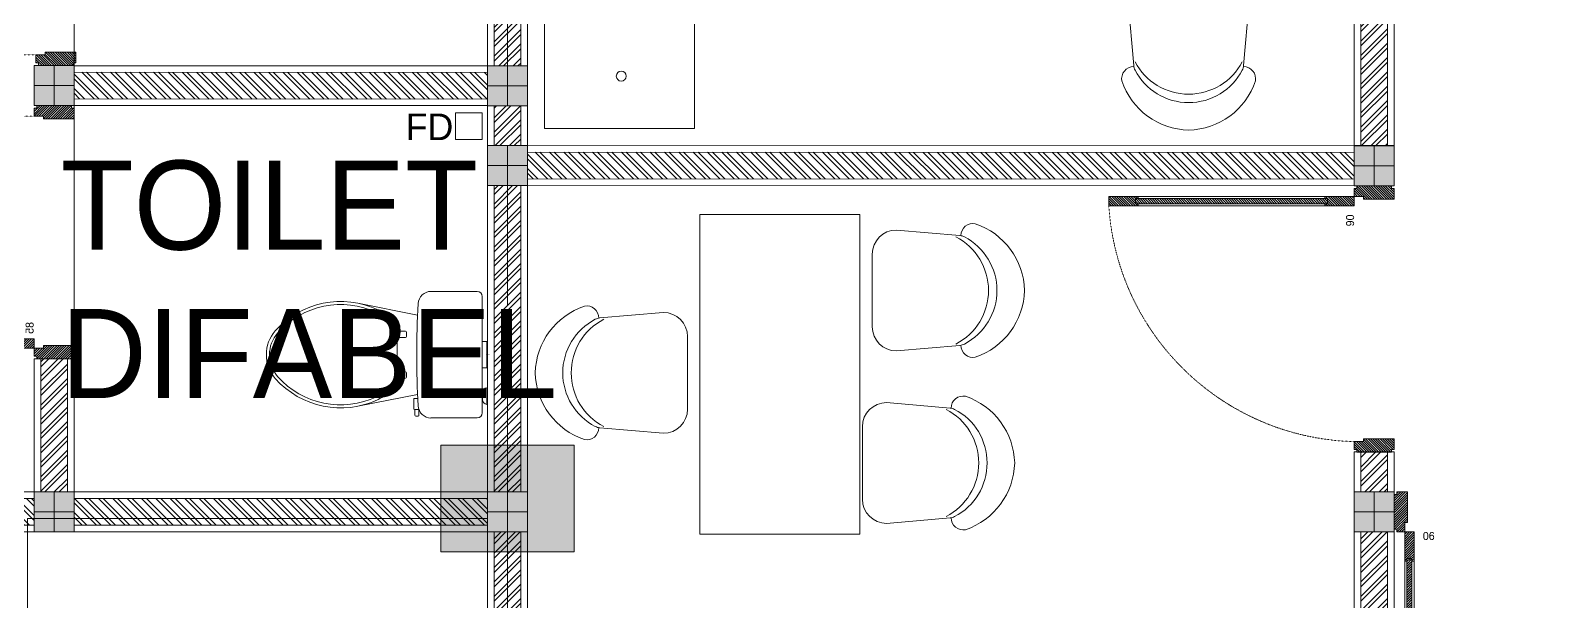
# Model space of a CAD drawing. Header units: millimetres. Extents: x -280308 to 6402717, y -14 to 2073074.
# Drawn here: x 35577 to 41331, y 740638 to 742780 of the extents above; entities that cross this region are included whole.
import ezdxf
from ezdxf.enums import TextEntityAlignment as Align

# ---------------------------------------------------------------- set-up
doc = ezdxf.new("R2010")
doc.units = ezdxf.units.MM
doc.linetypes.add('ACAD_ISO03W100', pattern=[30, 12, -18])
doc.linetypes.add('ACAD_ISO08W100', pattern=[36, 24, -3, 6, -3])
doc.layers.get('0').update_dxf_attribs({"lineweight": 0})
for name, color, linetype, lineweight in [('_Door & Window', 1, 'Continuous', 0), ('A-ALINE-1', 91, 'Continuous', 20), ('A-ALINE-3', 111, 'Continuous', 15), ('A-ALINE-6', 117, 'Continuous', 9), ('A-ANNOTATION', 144, 'Continuous', 0), ('A-Furn', 250, 'Continuous', 0), ('A-FURN-EQPM', 177, 'Continuous', 0), ('ARSIR', 251, 'Continuous', 0), ('I-FURN-EQPM', 175, 'Continuous', 0), ('Struktur', 80, 'Continuous', 20), ('Tembok', 252, 'Continuous', 13)]:
    doc.layers.add(name, color=color, linetype=linetype, lineweight=lineweight)
doc.layers.add('A-FILL-1', color=7, linetype='Continuous', lineweight=0, true_color=0x454545)
doc.layers.add('A-TEXT', color=254, linetype='Continuous')
doc.layers.add('FURNITURE', color=26, linetype='Continuous')
doc.styles.add('Annotative', font='arial.ttf', dxfattribs={"height": 1.25})
doc.styles.add('CENTURY', font='GOTHIC.TTF')
doc.styles.add('romans', font='BKANT.TTF')
doc.styles.get("Standard").update_dxf_attribs({"font": 'arial.ttf'})
pattern_1 = [(135, (51.1804, 3e-10), (-4.490128, -4.490128), [])]

# ---------------------------------------------------------------- blocks, each defined once
blk = doc.blocks.new('*U552')
at = {"layer": 'A-ANNOTATION', "linetype": 'ACAD_ISO08W100', "ltscale": 0.25}
blk.add_lwpolyline([(0, -5), (0, -90.561)], dxfattribs=at)
at = {"layer": 'A-TEXT'}
blk.add_attdef('N', text='', height=0.9, dxfattribs=at).set_placement((0, 2.75), align=Align.MIDDLE_CENTER)
blk = doc.blocks.new('A$Cf37525da')
at = {"color": 124, "xscale": -360.0000000000001, "yscale": 360.0000000000001, "zscale": 360.0000000000001, "rotation": 180}
blk.add_blockref('*U552', (-9000, -25932.8), dxfattribs=at)
blk = doc.blocks.new('A$Ccc440957')
at = {"layer": 'FURNITURE', "color": 0, "linetype": 'ByBlock', "lineweight": -2}
for p, q in [((-44.9, 189), (-243.3, 171.7)), ((30.7, 0), (30.7, 113.4)), ((30.7, 0), (30.7, -113.4)), ((-44.9, -189), (-243.3, -171.7))]:
    blk.add_line(p, q, dxfattribs=at)
for centre, radius, start, end in [((-218.8, -5.7), 226.4, 108.7288, 178.5583), ((-284.3, 171.6), 37.8, 0, 100.971), ((-170.1, 0), 189, 117.5453, 180), ((-143.7, 0), 189, 117.5453, 180), ((-240, 134.1), 37.8, 94.9782, 117.5453), ((-44.9, 113.4), 75.6, 0, 90), ((-218.8, 5.7), 226.4, 181.4417, 251.2712), ((-170.1, 0), 189, 180, 242.4547), ((-143.7, 0), 189, 180, 242.4547), ((-44.9, -113.4), 75.6, 270, 0), ((-284.3, -171.6), 37.8, 259.029, 0), ((-240, -134.1), 37.8, 242.4547, 265.0218)]:
    blk.add_arc(centre, radius, start, end, dxfattribs=at)
blk = doc.blocks.new('greg')
at = {"layer": 'I-FURN-EQPM', "ltscale": 1000}
for p, q in [((2016835.1, 1433823.2), (2017007.7, 1433823.2)), ((2016815.6, 1433803.7), (2016815.6, 1433585.7)), ((2017057.8, 1433734.4), (2017282.2, 1433779.2)), ((2017154.9, 1433716.9), (2017154.9, 1433706.2)), ((2017099.8, 1433653.7), (2017099.8, 1433670.4)), ((2017103.1, 1433673.6), (2017141.5, 1433673.6)), ((2017103.1, 1433650.5), (2017138.2, 1433650.5)), ((2017134.9, 1433645.9), (2017134.9, 1433585.7)), ((2017135.9, 1433648.3), (2017140.5, 1433652.7)), ((2017141.5, 1433693.1), (2017141.5, 1433655)), ((2016798.9, 1433634.9), (2016815.6, 1433634.9)), ((2016798.9, 1433536.4), (2016798.9, 1433634.9)), ((2016798.9, 1433536.4), (2016815.6, 1433536.4)), ((2016815.6, 1433367.6), (2016815.6, 1433585.7)), ((2017134.9, 1433525.4), (2017134.9, 1433585.7)), ((2017099.8, 1433517.6), (2017099.8, 1433501)), ((2017103.1, 1433520.9), (2017138.2, 1433520.9)), ((2017103.1, 1433497.7), (2017141.5, 1433497.7)), ((2017135.9, 1433523.1), (2017140.5, 1433518.7)), ((2017141.5, 1433478.2), (2017141.5, 1433516.3)), ((2016798.9, 1433461.8), (2016798.9, 1433398.7)), ((2016814.4, 1433443.8), (2016814.4, 1433416.7)), ((2016814.4, 1433441.1), (2016815.6, 1433441.1)), ((2016814.4, 1433419.4), (2016815.6, 1433419.4)), ((2017057.1, 1433421.9), (2017069.3, 1433421.9)), ((2017057.8, 1433436.9), (2017282.2, 1433392.2)), ((2017072.5, 1433418.6), (2017072.5, 1433383.6)), ((2017154.9, 1433454.4), (2017154.9, 1433465.1)), ((2017052.9, 1433380.3), (2017052.9, 1433358.4)), ((2017053, 1433380.4), (2017069.3, 1433380.4)), ((2017068.1, 1433380.4), (2017068.1, 1433358.4)), ((2016835.1, 1433348.2), (2017007.7, 1433348.2)), ((2017056.2, 1433355.2), (2017064.9, 1433355.2))]:
    blk.add_line(p, q, dxfattribs=at)
for centre, radius, start, end in [((2016835.1, 1433803.7), 19.4, 90, 180), ((2017007.7, 1433775.2), 48, 2.7365, 90), ((2013801.1, 1433585.7), 3260.1, 356.62674, 3.37326), ((2017346.2, 1433458.4), 327.1, 41.4237, 115.367), ((2017346.2, 1433458.4), 315.4, 41.4237, 115.367), ((2017360.3, 1433457.1), 322.9, 117.51554, 132.40373), ((2017158.1, 1433716.9), 3.24, 133.92603, 180), ((2017287.3, 1433582.7), 189.5, 115.3845, 133.92603), ((2017103.1, 1433670.4), 3.24, 90, 180), ((2017103.1, 1433653.7), 3.24, 180, 270), ((2017138.2, 1433645.9), 3.24, 134.04852, 180), ((2017138.2, 1433655), 3.24, 314.04852, 0), ((2017144.7, 1433693.1), 3.24, 132.40373, 180), ((2017496.1, 1433588.5), 116.9, 358.71719, 42.14605), ((2017496.1, 1433588.5), 128.6, 358.71719, 42.14605), ((2017496.1, 1433582.8), 116.9, 317.85395, 1.28281), ((2017496.1, 1433582.8), 128.6, 317.85395, 1.28281), ((2017103.1, 1433517.6), 3.24, 90, 180), ((2017103.1, 1433501), 3.24, 180, 270), ((2017138.2, 1433525.4), 3.24, 180, 225.95148), ((2017138.2, 1433516.3), 3.24, 0, 45.95148), ((2017144.7, 1433478.2), 3.24, 180, 227.59627), ((2017360.3, 1433714.3), 322.9, 227.59627, 242.48446), ((2017346.2, 1433712.9), 327.1, 244.633, 318.5763), ((2017346.2, 1433712.9), 315.4, 244.633, 318.5763), ((2016795.4, 1433443.2), 19, 1.90665, 79.38682), ((2016795.4, 1433417.4), 19, 280.61318, 358.09335), ((2017069.3, 1433418.6), 3.24, 0, 90), ((2017158.1, 1433454.4), 3.24, 180, 226.07397), ((2017287.3, 1433588.6), 189.5, 226.07397, 244.6155), ((2016835.1, 1433367.6), 19.4, 180, 270), ((2017007.7, 1433396.1), 48, 270, 357.2635), ((2017056.2, 1433358.4), 3.24, 180, 270), ((2017064.9, 1433358.4), 3.24, 270, 0), ((2017069.3, 1433383.6), 3.24, 270, 0)]:
    blk.add_arc(centre, radius, start, end, dxfattribs=at)
at = {"layer": 'I-FURN-EQPM', "ltscale": 1000, "style": 'romans'}
blk.add_text('+', height=19.4, dxfattribs=at).set_placement((2016786.8, 1433577.3))
blk = doc.blocks.new('A$Ce288bb9c')
at = {"layer": 'A-Furn', "color": 0, "linetype": 'ByBlock', "lineweight": -2, "ltscale": 0.25}
for points in [[(40914.6, -14043.7), (41476, -14043.7), (41476, -14485.8), (40914.6, -14485.8)], [(42096.6, -14808.9), (41496.6, -14808.9), (41496.6, -16008.9), (42096.6, -16008.9)]]:
    blk.add_lwpolyline(points, close=True, dxfattribs=at)
blk.add_circle((41201.9, -14289.6), 18.5, dxfattribs=at)
at = {"layer": 'A-FURN-EQPM', "linetype": 'ByBlock', "lineweight": -2, "ltscale": 0.25}
blk.add_lwpolyline([(40579.8, -14527.3), (40579.8, -14427.3), (40679.8, -14427.3), (40679.8, -14527.3)], close=True, dxfattribs=at)
at = {"layer": 'A-Furn', "color": 0, "linetype": 'ByBlock', "lineweight": -2, "ltscale": 0.25, "xscale": -1.2, "yscale": 1.2, "zscale": 1.2, "rotation": 270}
blk.add_blockref('A$Ccc440957', (43329.5, -13958), dxfattribs=at)
at = {"layer": 'A-Furn', "color": 0, "linetype": 'ByBlock', "lineweight": -2, "ltscale": 0.25, "yscale": 1.2, "zscale": 1.2}
for p, xscale in [((42179.8, -15093.9), -1.2), ((41413.5, -15403.3), 1.2), ((42143, -15741.4), -1.2)]:
    blk.add_blockref('A$Ccc440957', p, dxfattribs=dict(at, xscale=xscale))
at = {"layer": 'Tembok', "color": 0, "linetype": 'ByBlock', "lineweight": -2, "xscale": -1}
blk.add_blockref('greg', (2057496.2, -1448920.7), dxfattribs=at)
blk = doc.blocks.new('A$Ccf87384a')
blk.add_wipeout([(-75, 75), (75, 75), (75, -75), (-75, -75)])
blk.add_wipeout([(-75, -75), (-75, 75), (75, 75), (75, -75)])
at = {"layer": 'A-FILL-1', "ltscale": 0.25}
h = blk.add_hatch(color=256, dxfattribs=at)
h.dxf.hatch_style = 1
h.paths.add_polyline_path([(-75, -75), (-75, 75), (75, 75), (75, -75)])
at = {"layer": 'A-ALINE-1'}
blk.add_lwpolyline([(-75, -75), (-75, 75), (75, 75), (75, -75)], close=True, dxfattribs=at)
at = {"layer": 'A-FILL-1', "ltscale": 0.25}
for p, q in [((0, 75), (0, -75)), ((-75, 0), (75, 0))]:
    blk.add_line(p, q, dxfattribs=at)
blk = doc.blocks.new('P180')
at = {"layer": 'A-Furn'}
h = blk.add_hatch(dxfattribs=at)
h.set_pattern_fill('ANSI31', color=256, scale=2, angle=450, style=0)
h.paths.add_polyline_path([(-30765.8, -2658.3), (-30755.8, -2658.3), (-30755.8, -2648.3), (-30625.8, -2648.3), (-30625.8, -2658.3), (-30615.8, -2658.3), (-30615.8, -2688.3), (-30650.8, -2688.3), (-30650.8, -2698.3), (-30765.8, -2698.3)])
h = blk.add_hatch(dxfattribs=at)
h.set_pattern_fill('ANSI31', color=256, scale=2, angle=450, style=0)
h.paths.add_polyline_path([(-30765.8, -3638.3), (-30755.8, -3638.3), (-30755.8, -3648.3), (-30625.8, -3648.3), (-30625.8, -3638.3), (-30615.8, -3638.3), (-30615.8, -3608.3), (-30650.8, -3608.3), (-30650.8, -3598.3), (-30765.8, -3598.3)])
h = blk.add_hatch(dxfattribs=at)
h.set_pattern_fill('ANSI31', color=256, scale=2, angle=450, style=0)
h.set_pattern_definition([(135, (51.1804, -604.547), (-4.490128, -4.490128), [])])
h.paths.add_polyline_path([(-30615.8, -3608.3), (-30505.8, -3608.3), (-30505.8, -3600.3), (-30515.8, -3600.3), (-30515.8, -3581.3), (-30505.8, -3581.3), (-30505.8, -3573.3), (-30615.8, -3573.3)])
h = blk.add_hatch(dxfattribs=at)
h.set_pattern_fill('ANSI31', color=256, scale=2, angle=450, style=0)
h.set_pattern_definition(pattern_1)
h.paths.add_polyline_path([(-29795.8, -3600.3), (-29795.8, -3581.3), (-30515.8, -3581.3), (-30515.8, -3600.3)])
h = blk.add_hatch(dxfattribs=at)
h.set_pattern_fill('ANSI31', color=256, scale=2, angle=450, style=0)
h.set_pattern_definition(pattern_1)
h.paths.add_polyline_path([(-29695.8, -3608.3), (-29805.8, -3608.3), (-29805.8, -3600.3), (-29795.8, -3600.3), (-29795.8, -3581.3), (-29805.8, -3581.3), (-29805.8, -3573.3), (-29695.8, -3573.3)])
at = {"layer": '_Door & Window'}
for points in [[(-30765.8, -2658.3), (-30755.8, -2658.3), (-30755.8, -2648.3), (-30625.8, -2648.3), (-30625.8, -2658.3), (-30615.8, -2658.3), (-30615.8, -2688.3), (-30650.8, -2688.3), (-30650.8, -2698.3), (-30765.8, -2698.3), (-30765.8, -2658.3)], [(-30765.8, -3638.3), (-30755.8, -3638.3), (-30755.8, -3648.3), (-30625.8, -3648.3), (-30625.8, -3638.3), (-30615.8, -3638.3), (-30615.8, -3608.3), (-30650.8, -3608.3), (-30650.8, -3598.3), (-30765.8, -3598.3), (-30765.8, -3638.3)], [(-30615.8, -3608.3), (-30505.8, -3608.3), (-30505.8, -3600.3), (-30515.8, -3600.3), (-30515.8, -3581.3), (-30505.8, -3581.3), (-30505.8, -3573.3), (-30615.8, -3573.3), (-30615.8, -3608.3)], [(-29695.8, -3608.3), (-29805.8, -3608.3), (-29805.8, -3600.3), (-29795.8, -3600.3), (-29795.8, -3581.3), (-29805.8, -3581.3), (-29805.8, -3573.3), (-29695.8, -3573.3), (-29695.8, -3608.3)]]:
    blk.add_lwpolyline(points, dxfattribs=at)
blk.add_lwpolyline([(-30615.8, -3608.3), (-30615.8, -3573.3), (-29695.8, -3573.3), (-29695.8, -3608.3)], close=True, dxfattribs=at)
at = {"layer": '_Door & Window', "linetype": 'ACAD_ISO03W100', "ltscale": 0.02}
blk.add_arc((-30640.5, -3634.6), 946.6, 3.71519, 88.50768, dxfattribs=at)
at = {"layer": 'A-Furn'}
blk.add_lwpolyline([(-29795.8, -3600.3), (-29795.8, -3581.3), (-30515.8, -3581.3), (-30515.8, -3600.3)], close=True, dxfattribs=at)
at = {"layer": 'Defpoints', "ltscale": 0.25, "insert": (-30585.6, -3496.2), "char_height": 30, "attachment_point": 1, "rotation": 270, "style": 'CENTURY'}
blk.add_mtext_dynamic_manual_height_columns('90', width=78.467, gutter_width=750, heights=[0], dxfattribs=at)
blk = doc.blocks.new('A$Ca4ca9c0b')
at = {"layer": 'A-Furn'}
h = blk.add_hatch(dxfattribs=at)
h.set_pattern_fill('ANSI31', color=256, scale=2, angle=540, style=0)
h.set_pattern_definition([(225, (109566.3125, -240668.4215), (4.49012806, -4.49012806), [])])
h.paths.add_polyline_path([(10, 1020), (10, 910), (2, 910), (2, 920), (-17, 920), (-17, 910), (-25, 910), (-25, 1020)])
h = blk.add_hatch(dxfattribs=at)
h.set_pattern_fill('ANSI31', color=256, scale=2, angle=540, style=0)
h.set_pattern_definition([(225, (109566.3125, -240568.4215), (4.49012806, -4.49012806), [])])
h.paths.add_polyline_path([(2, 920), (-17, 920), (-17, 250), (2, 250)])
h = blk.add_hatch(dxfattribs=at)
h.set_pattern_fill('ANSI31', color=256, scale=2, angle=540, style=0)
h.set_pattern_definition([(225, (110170.8596, -240618.4215), (4.49012806, -4.49012806), [])])
h.paths.add_polyline_path([(10, 150), (10, 260), (2, 260), (2, 250), (-17, 250), (-17, 260), (-25, 260), (-25, 150)])
h = blk.add_hatch(dxfattribs=at)
h.set_pattern_fill('ANSI31', color=256, scale=2, angle=540, style=0)
h.set_pattern_definition([(225, (109716.3125, -240669.602), (4.49012806, -4.49012806), [])])
h.paths.add_polyline_path([(-890, 0), (-890, 10), (-900, 10), (-900, 140), (-890, 140), (-890, 150), (-860, 150), (-860, 115), (-850, 115), (-850, 0)])
h = blk.add_hatch(dxfattribs=at)
h.set_pattern_fill('ANSI31', color=256, scale=2, angle=540, style=0)
h.set_pattern_definition([(225, (109566.3125, -240669.602), (4.49012806, -4.49012806), [])])
h.paths.add_polyline_path([(40, 0), (40, 10), (50, 10), (50, 140), (40, 140), (40, 150), (10, 150), (10, 115), (0, 115), (0, 0)])
at = {"layer": '_Door & Window'}
for points in [[(10, 1020), (10, 910), (2, 910), (2, 920), (-17, 920), (-17, 910), (-25, 910), (-25, 1020), (10, 1020)], [(10, 150), (10, 260), (2, 260), (2, 250), (-17, 250), (-17, 260), (-25, 260), (-25, 150), (10, 150)], [(-890, 0), (-890, 10), (-900, 10), (-900, 140), (-890, 140), (-890, 150), (-860, 150), (-860, 115), (-850, 115), (-850, 0), (-890, 0)], [(40, 0), (40, 10), (50, 10), (50, 140), (40, 140), (40, 150), (10, 150), (10, 115), (0, 115), (0, 0), (40, 0)]]:
    blk.add_lwpolyline(points, dxfattribs=at)
blk.add_lwpolyline([(10, 150), (-25, 150), (-25, 1020), (10, 1020)], close=True, dxfattribs=at)
at = {"layer": '_Door & Window', "linetype": 'ACAD_ISO03W100', "ltscale": 0.02}
blk.add_arc((-6.9, 167), 853.2, 91.21475, 181.13846, dxfattribs=at)
at = {"layer": 'A-Furn'}
blk.add_lwpolyline([(2, 920), (-17, 920), (-17, 250), (2, 250)], close=True, dxfattribs=at)
at = {"layer": 'Defpoints', "ltscale": 0.25, "insert": (-87.7, 181.6), "char_height": 30, "attachment_point": 1, "style": 'CENTURY'}
blk.add_mtext_dynamic_manual_height_columns('85', width=78.467, gutter_width=750, heights=[0], dxfattribs=at)
blk = doc.blocks.new('A$C7136d0a8')
at = {"layer": 'A-FILL-1', "ltscale": 0.25}
h = blk.add_hatch(dxfattribs=at)
h.set_pattern_fill('ANSI32', color=256, scale=4, angle=900)
h.set_pattern_definition([(225, (168445.378, -63256.886), (26.940768, -26.940768), []), (225, (168427.417, -63256.886), (26.940768, -26.940768), [])])
h.paths.add_polyline_path([(63767.2, -29783.8), (63767.2, -26232.6), (63867.2, -26232.6), (63867.2, -29783.8)])
h = blk.add_hatch(dxfattribs=at)
h.set_pattern_fill('ANSI32', color=256, scale=4, angle=900)
h.set_pattern_definition([(225, (171695.378, -61906.886), (26.940768, -26.940768), []), (225, (171677.417, -61906.886), (26.940768, -26.940768), [])])
h.paths.add_polyline_path([(67017.2, -30082.6), (67017.2, -26232.6), (67117.2, -26232.6), (67117.2, -30082.6)])
h = blk.add_hatch(dxfattribs=at)
h.set_pattern_fill('ANSI32', color=256, scale=4, angle=900)
h.set_pattern_definition([(225, (168445.378, -65481.87), (26.940768, -26.940768), []), (225, (168427.417, -65481.87), (26.940768, -26.940768), [])])
h.paths.add_polyline_path([(63867.2, -30232.6), (63767.2, -30232.6), (63767.2, -31382.6), (63867.2, -31382.6)])
h.paths.add_polyline_path([(63767.2, -30082.6), (63867.2, -30082.6), (63867.2, -29932.6), (63767.2, -29932.6)])
h = blk.add_hatch(dxfattribs=at)
h.set_pattern_fill('ANSI32', color=256, scale=4, angle=900)
h.set_pattern_definition([(225, (166745.378, -65481.87), (26.940768, -26.940768), []), (225, (166727.417, -65481.87), (26.940768, -26.940768), [])])
h.paths.add_polyline_path([(62067.2, -31382.6), (62067.2, -30882.6), (62167.2, -30882.6), (62167.2, -31382.6)])
h = blk.add_hatch(dxfattribs=at)
h.set_pattern_fill('ANSI32', color=256, scale=4, angle=900)
h.set_pattern_definition([(225, (171695.378, -70618.296), (26.940768, -26.940768), []), (225, (171677.417, -70618.296), (26.940768, -26.940768), [])])
h.paths.add_polyline_path([(67017.2, -34982.6), (67017.2, -31232.6), (67117.2, -31232.6), (67117.2, -34982.6)])
h = blk.add_hatch(dxfattribs=at)
h.set_pattern_fill('ANSI32', color=256, scale=4, angle=900)
h.set_pattern_definition([(225, (168445.378, -70618.278), (26.940768, -26.940768), []), (225, (168427.417, -70618.278), (26.940768, -26.940768), [])])
h.paths.add_polyline_path([(63767.2, -34807.6), (63767.2, -31532.6), (63867.2, -31532.6), (63867.2, -34807.6)])
at = {"color": 1, "ltscale": 0.25}
for points in [[(62042.2, -29932.6), (62192.2, -29932.6), (62192.2, -29782.6), (62042.2, -29782.6)], [(63742.2, -30232.6), (63892.2, -30232.6), (63892.2, -30082.6), (63742.2, -30082.6)], [(66992.2, -30233.8), (67142.2, -30233.8), (67142.2, -30083.8), (66992.2, -30083.8)], [(63742.2, -31532.6), (63892.2, -31532.6), (63892.2, -31382.6), (63742.2, -31382.6)], [(66992.2, -31532.6), (67142.2, -31532.6), (67142.2, -31382.6), (66992.2, -31382.6)]]:
    blk.add_lwpolyline(points, close=True, dxfattribs=at)
at = {"layer": 'A-ALINE-3', "linetype": 'Continuous'}
for points in [[(63767.2, -29783.8), (63767.2, -26232.6), (63867.2, -26232.6), (63867.2, -29783.8)], [(67017.2, -30082.6), (67017.2, -26232.6), (67117.2, -26232.6), (67117.2, -30082.6)], [(62067.2, -31382.6), (62067.2, -30882.6), (62167.2, -30882.6), (62167.2, -31382.6)], [(67017.2, -34982.6), (67017.2, -31232.6), (67117.2, -31232.6), (67117.2, -34982.6)], [(63767.2, -34807.6), (63767.2, -31532.6), (63867.2, -31532.6), (63867.2, -34807.6)]]:
    blk.add_lwpolyline(points, close=True, dxfattribs=at)
for points in [[(63767.2, -30082.6), (63767.2, -29933.8), (63867.2, -29933.8), (63867.2, -30082.6)], [(63867.2, -30232.6), (63867.2, -31382.6), (63767.2, -31382.6), (63767.2, -30232.6)]]:
    blk.add_lwpolyline(points, dxfattribs=at)
at = {"layer": 'A-ALINE-6'}
for points in [[(63742.2, -29783.8), (63742.2, -26232.6), (63892.2, -26232.6), (63892.2, -29783.8)], [(66992.2, -30082.6), (66992.2, -26232.6), (67142.2, -26232.6), (67142.2, -30082.6)], [(62192.2, -27632.6), (63742.2, -27632.6), (63742.2, -29783.8), (62192.2, -29783.8)], [(62042.2, -31382.6), (62042.2, -30882.6), (62192.2, -30882.6), (62192.2, -31382.6)], [(66992.2, -34982.6), (66992.2, -31232.6), (67142.2, -31232.6), (67142.2, -34982.6)], [(63742.2, -34807.6), (63742.2, -31532.6), (63892.2, -31532.6), (63892.2, -34807.6)]]:
    blk.add_lwpolyline(points, close=True, dxfattribs=at)
for points in [[(63742.2, -30082.6), (63742.2, -29933.8), (63892.2, -29933.8), (63892.2, -30082.6)], [(63892.2, -30232.6), (63892.2, -31382.6), (63742.2, -31382.6), (63742.2, -30232.6)]]:
    blk.add_lwpolyline(points, dxfattribs=at)
at = {"rotation": 180}
blk.add_blockref('P180', (36376.4, -33882.1), dxfattribs=at)
at = {"ltscale": 0.25}
for p in [(62117.2, -29857.6), (63817.2, -29858.8), (63817.2, -30157.6), (63817.2, -31457.6), (67067.2, -31457.6)]:
    blk.add_blockref('A$Ccf87384a', p, dxfattribs=at)
at = {"layer": 'A-FILL-1', "ltscale": 0.25}
h = blk.add_hatch(dxfattribs=at)
h.set_pattern_fill('ANSI32', color=256, scale=4, angle=990)
h.set_pattern_definition([(315, (97741.443, 74770.56), (26.940768, 26.940768), []), (315, (97741.443, 74752.6), (26.940768, 26.940768), [])])
h.paths.add_polyline_path([(63742.2, -29908.8), (62192.2, -29907.6), (62192.2, -29807.6), (63742.2, -29808.8)])
h = blk.add_hatch(dxfattribs=at)
h.set_pattern_fill('ANSI32', color=256, scale=4, angle=990)
h.set_pattern_definition([(315, (99441.443, 74470.56), (26.940768, 26.940768), []), (315, (99441.443, 74452.6), (26.940768, 26.940768), [])])
h.paths.add_polyline_path([(66992.2, -30208.8), (63892.2, -30207.6), (63892.2, -30107.6), (66992.2, -30108.8)])
h = blk.add_hatch(dxfattribs=at)
h.set_pattern_fill('ANSI32', color=256, scale=4, angle=990)
h.set_pattern_definition([(315, (89991.443, 73170.56), (26.940768, 26.940768), []), (315, (89991.443, 73152.6), (26.940768, 26.940768), [])])
h.paths.add_polyline_path([(63742.2, -31507.6), (54492.2, -31507.6), (54492.2, -31407.6), (63742.2, -31407.6)])
at = {"layer": 'A-ALINE-3', "linetype": 'Continuous'}
for points in [[(63742.2, -29908.8), (62192.2, -29907.6), (62192.2, -29807.6), (63742.2, -29808.8)], [(66992.2, -30208.8), (63892.2, -30207.6), (63892.2, -30107.6), (66992.2, -30108.8)], [(63742.2, -31507.6), (54492.2, -31507.6), (54492.2, -31407.6), (63742.2, -31407.6)]]:
    blk.add_lwpolyline(points, close=True, dxfattribs=at)
at = {"layer": 'A-ALINE-6'}
for points in [[(63742.2, -29933.8), (62192.2, -29932.6), (62192.2, -29782.6), (63742.2, -29783.8)], [(66992.2, -30233.8), (63892.2, -30232.6), (63892.2, -30082.6), (66992.2, -30083.8)], [(63742.2, -31532.6), (54492.2, -31532.6), (54492.2, -31382.6), (63742.2, -31382.6)]]:
    blk.add_lwpolyline(points, close=True, dxfattribs=at)
at = {"ltscale": 0.25, "rotation": 90}
blk.add_blockref('A$Ca4ca9c0b', (62199.1, -28882.6), dxfattribs=at)
at = {"ltscale": 0.25, "xscale": -1.000000000000008, "rotation": 90}
blk.add_blockref('A$Ca4ca9c0b', (62192.2, -30832.6), dxfattribs=at)
at = {"rotation": 270}
blk.add_blockref('P180', (70790.5, -62148.5), dxfattribs=at)
at = {"ltscale": 0.25}
for p in [(67067.2, -30158.8), (62117.2, -31457.6)]:
    blk.add_blockref('A$Ccf87384a', p, dxfattribs=at)
at = {"layer": 'A-ALINE-6'}
for points in [[(62192.2, -29932.6), (63742.2, -29932.6), (63742.2, -31382.6), (62192.2, -31382.6)], [(62017.2, -31482.7), (63742.2, -31482.7), (63742.2, -34982.7), (62017.2, -34982.7)]]:
    blk.add_lwpolyline(points, close=True, dxfattribs=at)
blk = doc.blocks.new('A$Cbf319c8c')
at = {"layer": 'ARSIR', "linetype": 'ByBlock', "lineweight": -2, "ltscale": 0.25}
h = blk.add_hatch(color=256, dxfattribs=at)
h.dxf.hatch_style = 1
h.paths.add_polyline_path([(45350, 4200), (44850, 4200), (44850, 3800), (45350, 3800)])
at = {"layer": 'Struktur', "color": 0, "linetype": 'ByBlock', "lineweight": -2, "ltscale": 0.25}
blk.add_lwpolyline([(45350, 3800), (45350, 4200), (44850, 4200), (44850, 3800)], close=True, dxfattribs=at)

msp = doc.modelspace()

# ---------------------------------------------------------------- block references
at = {"ltscale": 0.25}
msp.add_blockref('A$Cf37525da', (46364.4, 756973.7), dxfattribs=at)
at = {"layer": 'A-FURN-EQPM', "ltscale": 0.25}
msp.add_blockref('A$Ce288bb9c', (-3410.6, 756898.7), dxfattribs=at)

# ---------------------------------------------------------------- texts
at = {"layer": 'A-TEXT', "ltscale": 0.25, "attachment_point": 1, "style": 'Annotative'}
for s, width, insert, char_height in [('{\\fCentury Gothic|b0|i0|c0|p34;FD}', 2019.994, (36983.4, 742468.9), 100), ('{\\fCentury Gothic|b0|i0|c0|p34;\\H1.25x;TOILET\\PDIFABEL}', 3725.027, (35689.8, 742292.1), 267.3)]:
    msp.add_mtext_dynamic_manual_height_columns(s, width=width, gutter_width=1670.6, heights=[0], dxfattribs=dict(at, insert=insert, char_height=char_height))

# ---------------------------------------------------------------- next in the draw order: block references
at = {"ltscale": 0.25}
msp.add_blockref('A$C7136d0a8', (-26452.8, 772431.3), dxfattribs=at)

# ---------------------------------------------------------------- next in the draw order: block references
msp.add_blockref('A$Cbf319c8c', (-7735.6, 737023.7), dxfattribs=at)

doc.saveas('drawing.dxf')
